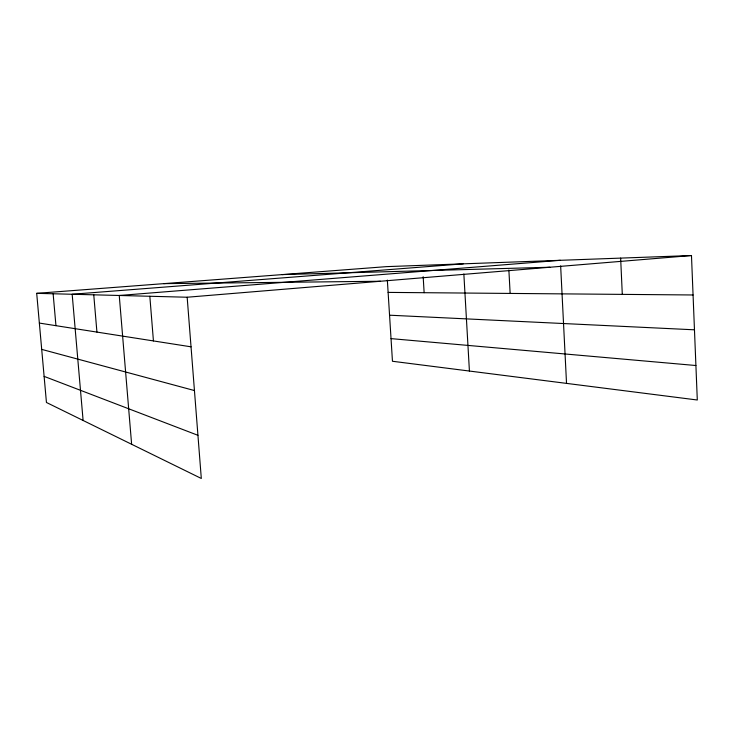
<?xml version="1.0" encoding="UTF-8"?>
<svg xmlns="http://www.w3.org/2000/svg" width="734" height="734" viewBox="0 0 734 734"><rect width="100%" height="100%" fill="white"/><g stroke="black" fill="none" stroke-linecap="round" stroke-linejoin="round"><path stroke-width="1.1" d="M187.161 297.233L201.309 478.467L46.444 402.48L36.7 293.343L187.161 297.233L691.474 255.533L697.3 400.002L392.461 361.266L387.341 280.076M560.363 260.304L119.247 295.481L131.625 444.272M36.7 293.343L386.497 266.635L691.474 255.533M463.273 263.836L72.171 294.261L83.107 420.463M282.039 274.608L549.904 267.24M163.664 283.645L380.469 281.25M388.121 292.398L693.07 294.976M389.552 315.198L694.474 329.814M391.029 338.622L695.915 365.523M39.352 323.079L191.033 346.815M41.7 349.384L194.446 390.552M44.113 376.377L197.941 435.308M53.132 293.765L55.949 325.676M93.759 294.82L96.925 332.089M149.828 296.27L153.434 340.934M423.169 276.727L424.133 292.701M463.851 273.947L469.421 371.046M508.873 270.002L510.139 293.426M560.648 265.901L566.529 383.387M620.643 258.111L622.294 294.38"/></g></svg>
